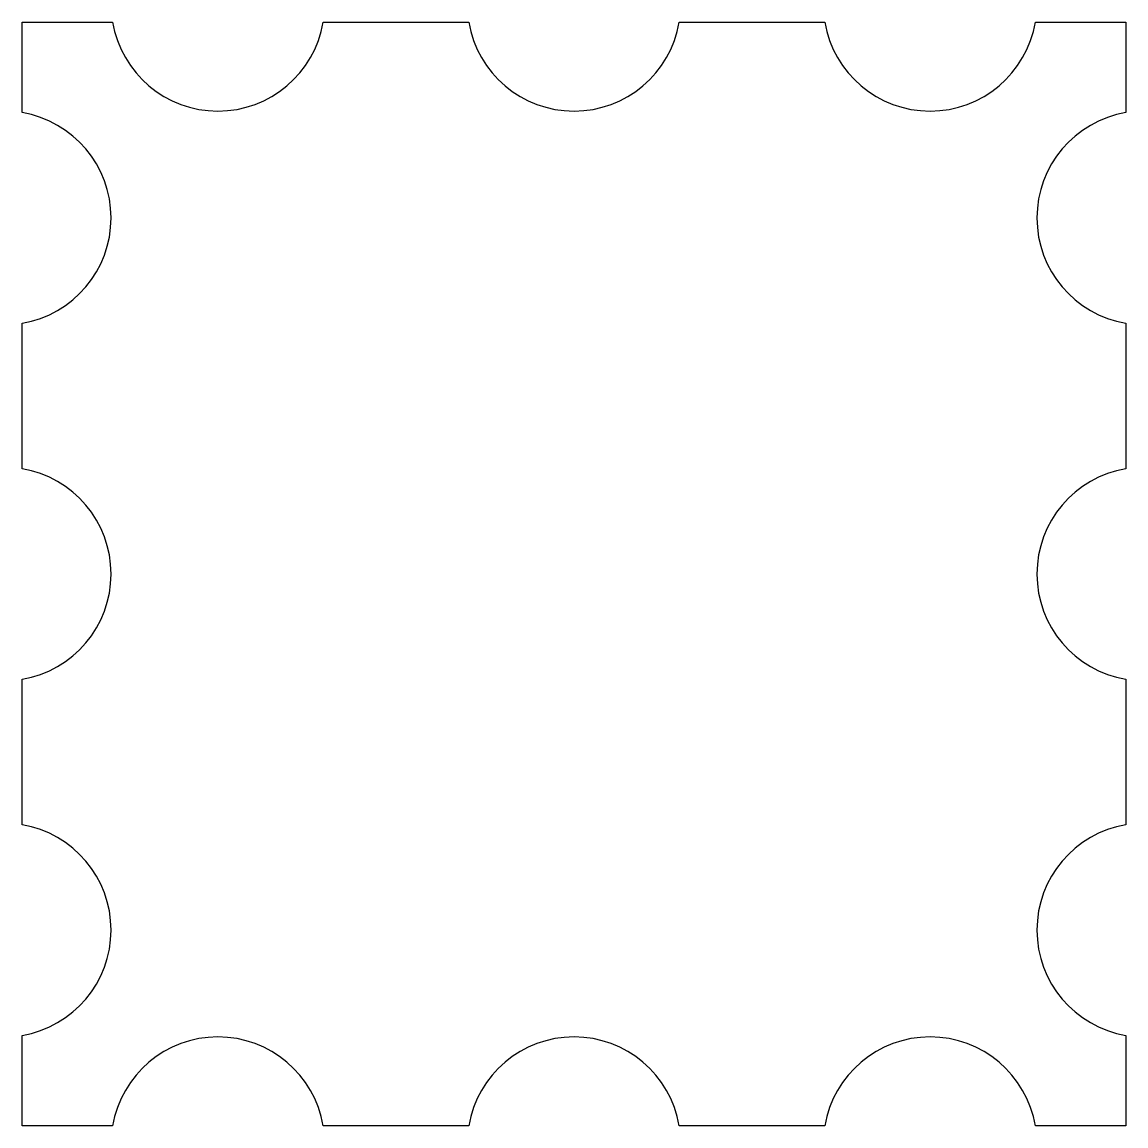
# Model space of a CAD drawing. Header units: millimetres. Extents: x -136.2 to -123.8, y 73.8 to 86.2.
import ezdxf

# ---------------------------------------------------------------- set-up
doc = ezdxf.new("R2010")
doc.units = ezdxf.units.MM
doc.layers.get('0').update_dxf_attribs({"linetype": 'CONTINUOUS'})

msp = doc.modelspace()

# ---------------------------------------------------------------- linework, layer by layer
msp.add_lwpolyline([(-123.8, 73.8), (-124.817, 73.8, 0.845154), (-127.183, 73.8), (-128.817, 73.8, 0.845154), (-131.183, 73.8), (-132.817, 73.8, 0.845154), (-135.183, 73.8), (-136.2, 73.8), (-136.2, 74.817, 0.845154), (-136.2, 77.183), (-136.2, 78.817, 0.845154), (-136.2, 81.183), (-136.2, 82.817, 0.845154), (-136.2, 85.183), (-136.2, 86.2), (-135.183, 86.2, 0.845154), (-132.817, 86.2), (-131.183, 86.2, 0.845154), (-128.817, 86.2), (-127.183, 86.2, 0.845154), (-124.817, 86.2), (-123.8, 86.2), (-123.8, 85.183, 0.845154), (-123.8, 82.817), (-123.8, 81.183, 0.845154), (-123.8, 78.817), (-123.8, 77.183, 0.845154), (-123.8, 74.817)], format="xyb", close=True)

doc.saveas('drawing.dxf')
